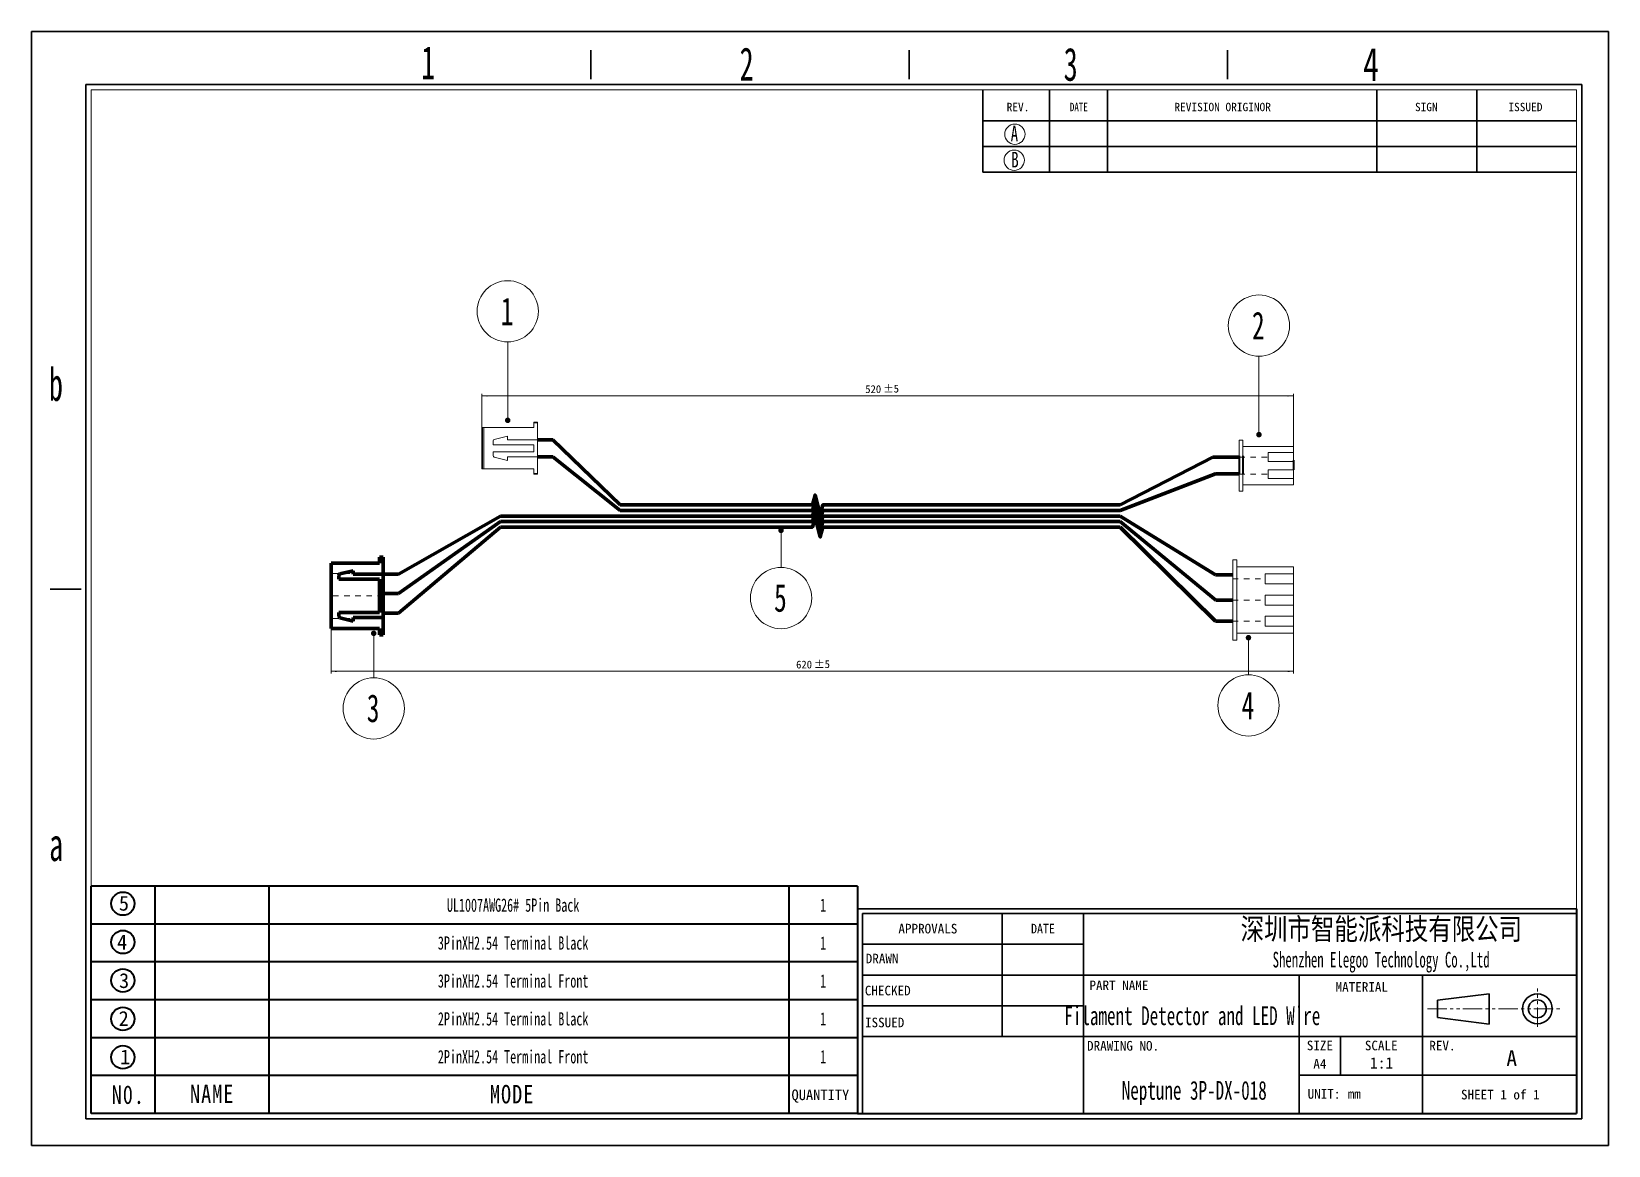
# Model space of a CAD drawing. Header units: millimetres. Extents: x 0 to 283, y 0 to 200.
import ezdxf
from ezdxf.enums import TextEntityAlignment as Align

# ---------------------------------------------------------------- set-up
doc = ezdxf.new("R2010")
doc.units = ezdxf.units.MM
for name, pattern in [('双点画线', [22, 12, -2, 2, -2, 2, -2]), ('点画线', [18, 12, -2, 2, -2]), ('虚线', [2, 1, -1])]:
    doc.linetypes.add(name, pattern=pattern)
doc.layers.get('0').update_dxf_attribs({"lineweight": 35})
for name, color, linetype, lineweight in [('SLD-0', 179, 'Continuous', 30), ('中心线层', 1, '点画线', 18), ('尺寸线层', 3, 'Continuous', 18), ('粗实线层', 7, 'Continuous', 35), ('细实线层', 7, 'Continuous', 18)]:
    doc.layers.add(name, color=color, linetype=linetype, lineweight=lineweight)
doc.styles.add('SLDTEXTSTYLE0', font='', dxfattribs={"width": 0.7})
doc.styles.add('SLDTEXTSTYLE10', font='', dxfattribs={"width": 0.7865})
doc.styles.add('SLDTEXTSTYLE11', font='', dxfattribs={"width": 0.862222})
doc.styles.add('SLDTEXTSTYLE12', font='', dxfattribs={"width": 1.089})
doc.styles.add('SLDTEXTSTYLE13', font='', dxfattribs={"width": 0.805625})
doc.styles.add('SLDTEXTSTYLE2', font='', dxfattribs={"width": 0.469})
doc.styles.add('SLDTEXTSTYLE3', font='', dxfattribs={"width": 0.56})
doc.styles.add('SLDTEXTSTYLE4', font='', dxfattribs={"width": 0.40535})
doc.styles.add('SLDTEXTSTYLE5', font='', dxfattribs={"width": 0.7})
doc.styles.add('SLDTEXTSTYLE6', font='', dxfattribs={"width": 0.62})
doc.styles.add('SLDTEXTSTYLE7', font='', dxfattribs={"width": 0.9075})
doc.styles.add('SLDTEXTSTYLE8', font='', dxfattribs={"width": 0.484})
doc.styles.add('SLDTEXTSTYLE9', font='', dxfattribs={"width": 0.870455})
doc.styles.add('工程1', font='')
doc.styles.add('标准', font='', dxfattribs={"width": 0.667})
doc.styles.get('SLDTEXTSTYLE0').set_extended_font_data('宋体')
doc.styles.get('SLDTEXTSTYLE10').set_extended_font_data('宋体')
doc.styles.get('SLDTEXTSTYLE11').set_extended_font_data('宋体')
doc.styles.get('SLDTEXTSTYLE12').set_extended_font_data('宋体')
doc.styles.get('SLDTEXTSTYLE13').set_extended_font_data('宋体')
doc.styles.get('SLDTEXTSTYLE2').set_extended_font_data('宋体')
doc.styles.get('SLDTEXTSTYLE3').set_extended_font_data('宋体')
doc.styles.get('SLDTEXTSTYLE4').set_extended_font_data('宋体')
doc.styles.get('SLDTEXTSTYLE5').set_extended_font_data('宋体')
doc.styles.get('SLDTEXTSTYLE6').set_extended_font_data('宋体')
doc.styles.get('SLDTEXTSTYLE7').set_extended_font_data('宋体')
doc.styles.get('SLDTEXTSTYLE8').set_extended_font_data('宋体')
doc.styles.get('SLDTEXTSTYLE9').set_extended_font_data('宋体')
doc.styles.get('工程1').set_extended_font_data('宋体')
doc.styles.get('标准').set_extended_font_data('宋体')
doc.dimstyles.new('标准', dxfattribs={"dimscale": 0.4, "dimtxt": 3.5, "dimasz": 2.5, "dimexe": 1, "dimexo": 0, "dimtad": 1, "dimdsep": 46, "dimtxsty": '工程1', "dimblk": '_CAXARROW', "dimcen": 0, "dimdle": 4, "dimazin": 2, "dimtfac": 0.707107, "dimtdec": 3, "dimtmove": 2, "dimatfit": 3, "dimfxl": 1, "dimfrac": 2, "dimtolj": 1, "dimarcsym": 1})

# ---------------------------------------------------------------- blocks, each defined once
blk = doc.blocks.new('*X3')
at = {"color": 0, "char_height": 1.4, "attachment_point": 1, "style": '工程1'}
for s, insert, width in [('520', (149.75, 136.58), 23.057), ('%%P5', (152.95, 136.66), 12.0134)]:
    blk.add_mtext(s, dxfattribs=dict(at, insert=insert, width=width))
blk = doc.blocks.new('*X2')
at = {"layer": '尺寸线层', "linetype": 'Continuous'}
for points in [[(80.86, 134.66), (81.86, 134.79), (81.86, 134.54)], [(226.65, 134.66), (225.65, 134.79), (225.65, 134.54)]]:
    blk.add_hatch(color=0, dxfattribs=at).paths.add_polyline_path(points, flags=0)
at = {"layer": '尺寸线层', "color": 0, "linetype": 'Continuous'}
for p, q in [((80.86, 128.97), (80.86, 135.06)), ((80.86, 134.66), (226.65, 134.66)), ((226.65, 125.59), (226.65, 135.06))]:
    blk.add_line(p, q, dxfattribs=at)
at = {"layer": '尺寸线层', "color": 0}
blk.add_blockref('*X3', (0, 0), dxfattribs=at)
blk = doc.blocks.new('_CAXARROW')
blk.add_hatch(color=0).paths.add_polyline_path([(0, 0), (-1, 0.125), (-1, -0.125)], flags=0)
blk = doc.blocks.new('*X5')
at = {"color": 0, "char_height": 1.4, "attachment_point": 1, "style": '工程1'}
for s, insert, width in [('620', (137.33, 87.1), 23.1508), ('%%P5', (140.55, 87.17), 12.0134)]:
    blk.add_mtext(s, dxfattribs=dict(at, insert=insert, width=width))
blk = doc.blocks.new('*X4')
at = {"layer": '尺寸线层', "linetype": 'Continuous'}
for points in [[(53.79, 85.18), (54.79, 85.3), (54.79, 85.05)], [(226.65, 85.18), (225.65, 85.3), (225.65, 85.05)]]:
    blk.add_hatch(color=0, dxfattribs=at).paths.add_polyline_path(points, flags=0)
at = {"layer": '尺寸线层', "color": 0, "linetype": 'Continuous'}
for p, q in [((53.79, 92.85), (53.79, 84.78)), ((226.65, 92.06), (226.65, 84.78)), ((53.79, 85.18), (226.65, 85.18))]:
    blk.add_line(p, q, dxfattribs=at)
at = {"layer": '尺寸线层', "color": 0}
blk.add_blockref('*X5', (0, 0), dxfattribs=at)
blk = doc.blocks.new('*X6')
at = {"layer": '细实线层', "lineweight": 18}
h = blk.add_hatch(color=0, dxfattribs=at)
edge = h.paths.add_edge_path(flags=0)
edge.add_arc((0, 0), 0.5, 0, 360)
at = {"layer": '细实线层', "color": 0}
blk.add_line((0, 0), (0, 14.09), dxfattribs=at)
for start, end in [(90, 270), (270, 90)]:
    blk.add_arc((0, 19.59), 5.5, start, end, dxfattribs=at)
at = {"layer": '细实线层', "color": 0, "lineweight": 18, "insert": (0, 19.59), "char_height": 5, "width": 2.8506, "attachment_point": 5, "line_spacing_factor": 1.15057, "style": '标准'}
blk.add_mtext('\\T1.1;1', dxfattribs=at)
blk = doc.blocks.new('*X7')
at = {"layer": '细实线层', "lineweight": 18}
h = blk.add_hatch(color=0, dxfattribs=at)
edge = h.paths.add_edge_path(flags=0)
edge.add_arc((0, 0), 0.5, 0, 360)
at = {"layer": '细实线层', "color": 0}
blk.add_line((0, 0), (0, 14.09), dxfattribs=at)
for start, end in [(90, 270), (270, 90)]:
    blk.add_arc((0, 19.59), 5.5, start, end, dxfattribs=at)
at = {"layer": '细实线层', "color": 0, "lineweight": 18, "insert": (0, 19.59), "char_height": 5, "width": 3.1301, "attachment_point": 5, "line_spacing_factor": 1.15057, "style": '标准'}
blk.add_mtext('\\T1.1;2', dxfattribs=at)
blk = doc.blocks.new('*X8')
at = {"layer": '细实线层', "lineweight": 18}
h = blk.add_hatch(color=0, dxfattribs=at)
edge = h.paths.add_edge_path(flags=0)
edge.add_arc((0, 0), 0.5, 0, 360)
at = {"layer": '细实线层', "color": 0}
blk.add_line((0, 0), (0, -7.99), dxfattribs=at)
for start, end in [(90, 270), (270, 90)]:
    blk.add_arc((0, -13.49), 5.5, start, end, dxfattribs=at)
at = {"layer": '细实线层', "color": 0, "lineweight": 18, "insert": (0, -13.49), "char_height": 5, "width": 3.1301, "attachment_point": 5, "line_spacing_factor": 1.15057, "style": '标准'}
blk.add_mtext('\\T1.1;3', dxfattribs=at)
blk = doc.blocks.new('*X9')
at = {"layer": '细实线层', "lineweight": 18}
h = blk.add_hatch(color=0, dxfattribs=at)
edge = h.paths.add_edge_path(flags=0)
edge.add_arc((0, 0), 0.5, 0, 360)
at = {"layer": '细实线层', "color": 0}
blk.add_line((0, 0), (0, -6.66), dxfattribs=at)
for start, end in [(90, 270), (270, 90)]:
    blk.add_arc((0, -12.16), 5.5, start, end, dxfattribs=at)
at = {"layer": '细实线层', "color": 0, "lineweight": 18, "insert": (0, -12.16), "char_height": 5, "width": 3.3257, "attachment_point": 5, "line_spacing_factor": 1.15057, "style": '标准'}
blk.add_mtext('\\T1.1;4', dxfattribs=at)
blk = doc.blocks.new('*X10')
at = {"layer": '细实线层', "lineweight": 18}
h = blk.add_hatch(color=0, dxfattribs=at)
edge = h.paths.add_edge_path(flags=0)
edge.add_arc((0, 0), 0.5, 0, 360)
at = {"layer": '细实线层', "color": 0}
blk.add_line((0, 0), (0, -6.66), dxfattribs=at)
for start, end in [(90, 270), (270, 90)]:
    blk.add_arc((0, -12.16), 5.5, start, end, dxfattribs=at)
at = {"layer": '细实线层', "color": 0, "lineweight": 18, "insert": (0, -12.16), "char_height": 5, "width": 3.1301, "attachment_point": 5, "line_spacing_factor": 1.15057, "style": '标准'}
blk.add_mtext('\\T1.1;5', dxfattribs=at)
blk = doc.blocks.new('ELEGOO标题栏_1')
for p in [(133.85, 38.11), (0, 0)]:
    blk.add_line(p, (133.85, 0))
at = {"layer": 'SLD-0', "color": 0, "linetype": 'Continuous'}
for p, q in [((133.85, 38.11), (0, 38.11)), ((0, 38.11), (0, 0)), ((133.85, 37.29), (0.96, 37.29)), ((0.96, 37.29), (0.96, 0)), ((26.95, 37.29), (26.95, 14.34)), ((42.07, 37.29), (42.07, 0)), ((42.07, 31.55), (0.96, 31.55)), ((133.85, 25.81), (0.96, 25.81)), ((82.22, 25.81), (82.22, 0)), ((105.17, 0), (105.17, 25.81)), ((107.93, 21.13), (117.56, 22.32)), ((107.93, 17.89), (107.93, 21.13)), ((117.56, 16.63), (117.56, 22.32)), ((42.07, 20.08), (0.96, 20.08)), ((107.93, 17.89), (117.56, 16.63)), ((133.85, 14.34), (0.96, 14.34)), ((89.87, 14.34), (89.87, 7.17)), ((82.22, 7.17), (133.85, 7.17))]:
    blk.add_line(p, q, dxfattribs=at)
for radius in [2.77, 1.67]:
    blk.add_circle((126.54, 19.51), radius, dxfattribs=at)
at = {"layer": '中心线层', "color": 1, "linetype": '双点画线', "lineweight": 18, "ltscale": 0.3}
for p, q in [((126.54, 16.16), (126.54, 23.3)), ((106.1, 19.51), (130.7, 19.51))]:
    blk.add_line(p, q, dxfattribs=at)
at = {"layer": 'SLD-0', "color": 0}
for s, insert, char_height, width, attachment_point, style in [('{\\W1;APPROVALS}', (13.1, 35.34), 1.7927, 38.1779, 2, 'SLDTEXTSTYLE10'), ('DATE', (34.52, 35.34), 1.793, 17.8919, 2, 'SLDTEXTSTYLE7'), ('{\\W0.8;深圳市智能派科技有限公司}', (97.5, 36.37), 4, 133.1206, 2, 'SLDTEXTSTYLE0'), ('{\\W1;DRAWN}', (4.58, 29.77), 1.7927, 12.6788, 2, 'SLDTEXTSTYLE4'), ('{\\fsimsun|b1|i0|c134|p2;\\W0.6;Shenzhen Elegoo Technology Co.,Ltd}', (97.46, 30.12), 2.9104, 129.0935, 2, 'SLDTEXTSTYLE2'), ('{\\W1;CHECKED}', (5.63, 23.81), 1.7927, 17.6061, 2, 'SLDTEXTSTYLE4'), ('{\\W1;PART NAME}', (48.66, 24.78), 1.7927, 40.2352, 2, 'SLDTEXTSTYLE11'), ('{\\W1;MATERIAL}', (93.86, 24.48), 1.7927, 43.0109, 2, 'SLDTEXTSTYLE12'), ('{\\W1;ISSUED}', (5.05, 17.87), 1.7927, 14.7218, 2, 'SLDTEXTSTYLE4'), ('{\\W1;DRAWING NO.}', (49.43, 13.53), 1.7927, 46.8642, 2, 'SLDTEXTSTYLE9'), ('{\\W1;SIZE}', (86.06, 13.59), 1.793, 9.8746, 2, 'SLDTEXTSTYLE4'), ('{\\W1;SCALE}', (97.48, 13.58), 1.7927, 22.8456, 2, 'SLDTEXTSTYLE7'), ('{\\W1;REV.}', (108.87, 13.56), 1.793, 16.3741, 2, 'SLDTEXTSTYLE7'), ('{\\W1;A}', (120.78, 11.78), 2.91, 3.9348, 1, 'SLDTEXTSTYLE3'), ('{\\W1;A4}', (86.06, 10.18), 1.793, 4.9073, 2, 'SLDTEXTSTYLE4'), ('{\\W1;1:1}', (97.55, 10.49), 2.117, 7.7808, 2, 'SLDTEXTSTYLE3'), ('{\\W1;UNIT:}', (86.83, 4.57), 1.7927, 18.0042, 2, 'SLDTEXTSTYLE7'), ('{\\W1;mm}', (92.46, 4.58), 1.793, 5.0475, 2, 'SLDTEXTSTYLE8'), ('{\\W1;SHEET 1 of 1}', (119.64, 4.44), 1.7927, 47.0046, 2, 'SLDTEXTSTYLE13')]:
    blk.add_mtext(s, dxfattribs=dict(at, insert=insert, char_height=char_height, width=width, attachment_point=attachment_point, style=style))
at = {"layer": '尺寸线层', "color": 0, "style": '标准', "width": 0.667}
for tag, height, p in [('绘制者', 2, (21.79, 28.7)), ('绘图日期', 2, (34.51, 28.68)), ('审核者', 2, (21.8, 23.22)), ('审核日期', 2, (34.51, 22.95)), ('材质', 3.5, (94.1, 18.33)), ('发布者', 2, (21.79, 17.24)), ('发布日期', 2, (34.51, 17.21)), ('零件名称', 3.5, (62.32, 18.23)), ('图纸编号', 3.5, (62.68, 4.34))]:
    blk.add_attdef(tag, text='', height=height, dxfattribs=at).set_placement(p, align=Align.MIDDLE_CENTER)
blk = doc.blocks.new('更新记录栏_1')
at = {"layer": 'SLD-0', "color": 0, "linetype": 'Continuous'}
for p, q in [((-110.52, 0), (-110.52, -15.3)), ((-98.13, 0), (-98.13, -15.3)), ((-87.3, 0), (-87.3, -15.3)), ((-110.52, -5.74), (0, -5.74)), ((-110.52, -10.52), (0, -10.52)), ((-110.52, -15.3), (0, -15.3))]:
    blk.add_line(p, q, dxfattribs=at)
at = {"layer": 'SLD-0', "color": 0}
for p, q in [((-37.16, 0), (-37.16, -15.3)), ((-18.58, 0), (-18.58, -15.3))]:
    blk.add_line(p, q, dxfattribs=at)
at = {"layer": 'SLD-0', "color": 2, "lineweight": 0}
for centre in [(-104.56, -8.25), (-104.68, -13.1)]:
    blk.add_circle(centre, 1.89, dxfattribs=at)
at = {"layer": '粗实线层', "color": 0, "lineweight": 18}
for p in [(-110.52, 0), (0, -15.3)]:
    blk.add_line(p, (0, 0), dxfattribs=at)
at = {"layer": 'SLD-0', "color": 0, "attachment_point": 1, "style": 'SLDTEXTSTYLE10'}
for s, insert, char_height, width in [('{\\W1;REV.}', (-106.09, -2.41), 1.554, 12.2988), ('DATE', (-94.32, -2.41), 1.554, 13.4388), ('{\\W1;REVISION ORIGINOR}', (-74.87, -2.41), 1.5536, 57.5127), ('{\\W1;SIGN}', (-30.09, -2.41), 1.554, 12.3134), ('{\\W1;ISSUED}', (-12.7, -2.41), 1.5536, 19.59)]:
    blk.add_mtext(s, dxfattribs=dict(at, insert=insert, char_height=char_height, width=width))
at = {"layer": 'SLD-0', "color": 2, "char_height": 2.9, "attachment_point": 1, "style": 'SLDTEXTSTYLE5'}
for s, insert, width in [('A', (-105.34, -6.68), 3.5956), ('B', (-105.23, -11.54), 3.5381)]:
    blk.add_mtext(s, dxfattribs=dict(at, insert=insert, width=width))
at = {"layer": '尺寸线层', "color": 0, "style": '标准', "width": 0.667}
for tag, p in [('日期A', (-92.71, -8.13)), ('A版本更新内容', (-62.23, -8.13)), ('标记A', (-27.87, -8.13)), ('发布者A', (-9.29, -8.13)), ('日期B', (-92.71, -12.91)), ('A版本更新内容', (-62.23, -12.91)), ('标记B', (-27.87, -12.91)), ('发布者B', (-9.29, -12.91))]:
    blk.add_attdef(tag, text='', height=1.5, dxfattribs=at).set_placement(p, align=Align.MIDDLE_CENTER)
blk = doc.blocks.new('图框_1')
at = {"layer": 'SLD-0', "color": 0}
for p, q in [((0, 207.38), (293.52, 207.38)), ((0, 0), (0, 207.38)), ((293.52, 207.38), (293.52, 0)), ((293.52, 0), (0, 0))]:
    blk.add_line(p, q, dxfattribs=at)
at = {"layer": 'SLD-0', "color": 0, "linetype": 'Continuous'}
for p, q in [((104.11, 198.49), (104.11, 203.88)), ((163.36, 198.49), (163.36, 203.88)), ((222.61, 198.49), (222.61, 203.88)), ((10.1, 4.94), (10.1, 197.5)), ((10.1, 197.5), (288.58, 197.5)), ((288.58, 197.5), (288.58, 4.94)), ((9.21, 103.56), (3.48, 103.56)), ((288.58, 4.94), (10.1, 4.94))]:
    blk.add_line(p, q, dxfattribs=at)
at = {"layer": 'SLD-0', "color": 0, "lineweight": 15}
for p, q in [((11.08, 5.93), (11.08, 196.52)), ((11.08, 196.52), (287.59, 196.52)), ((287.59, 196.52), (287.59, 5.93)), ((287.59, 5.93), (11.08, 5.93))]:
    blk.add_line(p, q, dxfattribs=at)
at = {"layer": 'SLD-0', "color": 0, "char_height": 6.17, "attachment_point": 1}
for s, insert, width, style in [('1', (72.52, 204.68), 3.1728, 'SLDTEXTSTYLE6'), ('2', (131.8, 204.43), 6.4014, 'SLDTEXTSTYLE6'), ('3', (192.12, 204.37), 6.3735, 'SLDTEXTSTYLE6'), ('4', (247.85, 204.37), 7.6545, 'SLDTEXTSTYLE5'), ('b', (3.24, 144.8), 6.4386, 'SLDTEXTSTYLE6'), ('a', (3.29, 59.13), 6.3735, 'SLDTEXTSTYLE6')]:
    blk.add_mtext(s, dxfattribs=dict(at, insert=insert, width=width, style=style))
blk = doc.blocks.new('图框1_1')
at = {"layer": '粗实线层', "color": 0}
blk.add_blockref('图框_1', (0, 0), dxfattribs=at)
blk = doc.blocks.new('明细栏_1')
at = {"layer": '粗实线层', "color": 0}
for p, q in [((144.46, 42.89), (0, 42.89)), ((0, 0), (0, 42.89)), ((12, 42.89), (12, 0)), ((33.51, 42.89), (33.51, 0)), ((131.49, 42.89), (131.49, 0)), ((144.46, 42.89), (144.46, 0)), ((144.46, 35.74), (0, 35.74)), ((144.46, 28.59), (0, 28.59)), ((144.46, 21.44), (0, 21.44)), ((0, 14.3), (0, 21.44)), ((144.46, 14.3), (0, 14.3)), ((144.46, 7.17), (0, 7.17)), ((144.46, 0), (0, 0))]:
    blk.add_line(p, q, dxfattribs=at)
for centre in [(6, 39.59), (6, 32.35), (6, 25.11), (6, 17.87), (6, 10.63)]:
    blk.add_circle(centre, 2.19, dxfattribs=at)
at = {"layer": '尺寸线层', "color": 0, "char_height": 2.8, "attachment_point": 1, "line_spacing_factor": 1.15057, "style": '标准'}
for s, insert, width in [('\\T1.1;{\\fsimsun|b1|i0|c134|p2;\\W1;5}', (5.24, 41.07), 1.5173), ('\\T1.1;{\\fsimsun|b1|i0|c134|p2;\\W1;4}', (4.9, 33.74), 1.7207), ('\\T1.1;{\\fsimsun|b1|i0|c134|p2;\\W1;3}', (5.27, 26.48), 1.5173), ('\\T1.1;{\\fsimsun|b1|i0|c134|p2;\\W1;2}', (5.2, 19.34), 1.5486), ('\\T1.1;{\\fsimsun|b1|i0|c134|p2;\\W1;1}', (5.48, 12.1), 1.3013)]:
    blk.add_mtext(s, dxfattribs=dict(at, insert=insert, width=width))
at = {"layer": '尺寸线层', "color": 3, "attachment_point": 1, "line_spacing_factor": 1.15057, "style": '标准'}
for s, insert, char_height, width in [('\\T1.1;{\\fsimsun|b1|i0|c134|p2;\\W0.8;\\C0;N0.}', (3.88, 5.33), 3.5, 5.1088), ('\\T1.1;{\\fsimsun|b1|i0|c134|p2;\\W0.8;\\C0;NAME}', (18.64, 5.48), 3.5, 8.4532), ('\\T1.1;{\\fsimsun|b1|i0|c134|p2;\\W0.8;\\C0;MODE}', (75.17, 5.42), 3.5, 8.4532), ('{\\fSimSun|b1|i0|c134|p2;\\W1;\\T1;\\C0;QUANTITY}', (132.02, 4.55), 2, 11.2737)]:
    blk.add_mtext(s, dxfattribs=dict(at, insert=insert, char_height=char_height, width=width))
at = {"layer": '尺寸线层', "color": 0, "style": '标准', "width": 0.667}
for tag, p in [('名称5', (22.75, 39.31)), ('规格5', (79.55, 39.31)), ('数量5 ', (137.97, 39.31)), ('名称4', (22.75, 32.17)), ('规格4 ', (79.55, 32.17)), ('数量4', (137.97, 32.17)), ('名称3', (22.75, 25.02)), ('规格3', (79.55, 25.02)), ('数量3', (137.97, 25.02)), ('名称2', (22.75, 17.87)), ('规格2', (79.55, 17.87)), ('数量2', (137.97, 17.87)), ('名称1', (22.75, 10.73)), ('规格1', (79.55, 10.73)), ('数量1', (137.97, 10.73))]:
    blk.add_attdef(tag, text='', height=2.5, dxfattribs=at).set_placement(p, align=Align.MIDDLE_CENTER)

msp = doc.modelspace()

# ---------------------------------------------------------------- linework, layer by layer
at = {"color": 0, "linetype": 'Continuous', "lineweight": 15}
for p, q in [((80.863, 128.966), (80.863, 121.536)), ((80.991, 128.966), (80.863, 128.966)), ((80.991, 121.536), (80.991, 128.966)), ((80.991, 128.966), (81.247, 128.966)), ((81.247, 128.966), (81.247, 121.536)), ((81.247, 128.966), (90.214, 128.966)), ((90.214, 129.926), (90.855, 129.926)), ((90.214, 129.798), (90.214, 129.926)), ((90.214, 129.798), (90.214, 128.966)), ((90.855, 129.798), (90.214, 129.798)), ((90.855, 129.926), (90.855, 129.798)), ((90.855, 126.788), (90.855, 129.798)), ((82.913, 126.588), (82.913, 125.891)), ((82.913, 125.891), (90.214, 125.891)), ((83.107, 126.837), (85.475, 127.429)), ((85.475, 127.429), (85.475, 126.788)), ((90.855, 126.788), (85.475, 126.788)), ((90.214, 125.891), (90.214, 124.61)), ((90.855, 123.714), (90.855, 126.788)), ((82.913, 124.61), (82.913, 123.914)), ((90.214, 124.61), (82.913, 124.61)), ((83.107, 123.665), (85.475, 123.073)), ((85.475, 123.073), (85.475, 123.714)), ((85.475, 123.714), (90.855, 123.714)), ((90.855, 120.704), (90.855, 123.714)), ((80.991, 121.536), (80.863, 121.536)), ((81.247, 121.536), (80.991, 121.536)), ((90.214, 121.536), (81.247, 121.536)), ((90.214, 121.536), (90.214, 120.704)), ((90.214, 120.704), (90.855, 120.704)), ((90.214, 120.575), (90.214, 120.704)), ((90.855, 120.575), (90.214, 120.575)), ((90.855, 120.704), (90.855, 120.575))]:
    msp.add_line(p, q, dxfattribs=at)
at = {"color": 0, "linetype": 'Continuous', "lineweight": 70}
for p, q in [((55.203, 101.723), (55.203, 102.42)), ((55.397, 102.669), (57.765, 103.261)), ((57.765, 103.261), (57.765, 102.62)), ((57.765, 102.62), (63.145, 102.62)), ((62.505, 101.723), (55.203, 101.723)), ((55.203, 95.736), (55.203, 95.039)), ((62.505, 95.736), (55.203, 95.736)), ((55.397, 94.79), (57.765, 94.198)), ((57.765, 94.198), (57.765, 94.839)), ((57.765, 94.839), (63.145, 94.839))]:
    msp.add_line(p, q, dxfattribs=at)
at = {"color": 0, "linetype": 'Continuous', "lineweight": 15}
for centre, start, end in [((83.169, 126.588), 104.03624, 180), ((83.169, 123.914), 180, 255.96376)]:
    msp.add_arc(centre, 0.256, start, end, dxfattribs=at)
at = {"color": 0, "linetype": 'Continuous', "lineweight": 70}
for centre, start, end in [((55.459, 102.42), 104.03624, 180), ((55.459, 95.039), 180, 255.96376)]:
    msp.add_arc(centre, 0.256, start, end, dxfattribs=at)
at = {"layer": '粗实线层', "color": 0, "lineweight": 70}
for p, q in [((90.855, 126.788), (93.607, 126.788)), ((90.855, 123.714), (93.607, 123.714)), ((195.553, 115.081), (212.178, 123.681)), ((216.92, 123.681), (212.178, 123.681)), ((195.553, 114.081), (212.633, 120.652)), ((212.633, 120.652), (216.92, 120.652)), ((65.897, 102.659), (84.243, 113.081)), ((84.243, 112.081), (65.897, 99.164)), ((65.897, 95.655), (84.243, 111.081)), ((195.553, 113.081), (212.633, 102.538)), ((195.553, 111.081), (212.633, 94.194)), ((63.145, 105.694), (62.505, 105.694)), ((62.505, 105.694), (62.505, 104.606)), ((63.145, 105.694), (63.145, 97.952)), ((53.794, 104.606), (62.505, 104.606)), ((53.794, 97.952), (53.794, 104.606)), ((62.505, 97.952), (62.505, 101.723)), ((53.794, 92.853), (53.794, 97.952)), ((62.505, 95.736), (62.505, 97.952)), ((63.145, 97.952), (63.145, 91.765)), ((62.505, 92.853), (53.794, 92.853)), ((62.505, 91.765), (62.505, 92.853)), ((63.145, 91.765), (62.505, 91.765))]:
    msp.add_line(p, q, dxfattribs=at)
at = {"layer": '粗实线层', "color": 0, "lineweight": 15}
for p, q in [((216.92, 126.722), (217.587, 126.722)), ((216.92, 123.681), (216.92, 126.722)), ((217.587, 126.722), (217.587, 125.588)), ((217.587, 125.588), (226.652, 125.588)), ((217.587, 125.588), (217.587, 123.681)), ((226.652, 125.588), (226.652, 122.881)), ((226.652, 124.481), (222.12, 124.481)), ((222.12, 124.481), (222.12, 122.881)), ((222.12, 122.881), (226.652, 122.881)), ((226.652, 122.881), (226.652, 124.481)), ((216.92, 117.567), (216.92, 120.607)), ((217.587, 120.607), (217.587, 117.567)), ((222.12, 121.407), (226.652, 121.407)), ((222.12, 119.807), (222.12, 121.407)), ((222.12, 121.407), (226.652, 121.407)), ((226.652, 119.807), (222.12, 119.807)), ((226.652, 121.407), (226.652, 119.807)), ((226.652, 121.407), (226.652, 118.7)), ((216.92, 117.567), (217.587, 117.567)), ((226.652, 118.7), (217.587, 118.7)), ((215.753, 105.198), (216.499, 105.198)), ((215.753, 90.79), (215.753, 105.198)), ((216.499, 105.198), (216.499, 103.929)), ((216.499, 103.929), (226.652, 103.929)), ((216.499, 103.929), (216.499, 90.79)), ((226.652, 102.69), (221.576, 102.69)), ((221.576, 102.69), (221.576, 100.898)), ((226.652, 103.929), (226.652, 92.059)), ((226.652, 100.898), (226.652, 102.69)), ((221.576, 100.898), (226.652, 100.898)), ((226.652, 98.883), (221.576, 98.883)), ((221.576, 98.883), (221.576, 97.091)), ((221.576, 97.091), (226.652, 97.091)), ((226.652, 97.091), (226.652, 98.883)), ((221.576, 95.09), (226.652, 95.09)), ((221.576, 93.299), (221.576, 95.09)), ((221.576, 95.09), (226.652, 95.09)), ((226.652, 95.09), (226.652, 93.299)), ((215.753, 90.79), (216.499, 90.79)), ((226.652, 92.059), (216.499, 92.059)), ((226.652, 93.299), (221.576, 93.299))]:
    msp.add_line(p, q, dxfattribs=at)
at = {"layer": '粗实线层', "color": 0}
for p, q in [((216.92, 123.922), (216.92, 120.607)), ((217.587, 123.922), (217.587, 120.607)), ((226.652, 123.122), (226.652, 121.407))]:
    msp.add_line(p, q, dxfattribs=at)
at = {"layer": '粗实线层', "color": 8, "linetype": '虚线', "lineweight": 18}
for p, q in [((216.92, 123.681), (222.12, 123.681)), ((216.92, 120.607), (222.12, 120.607)), ((63.145, 102.773), (53.794, 102.773)), ((215.753, 101.794), (221.576, 101.794)), ((63.145, 98.729), (53.794, 98.729)), ((215.753, 97.987), (221.576, 97.987)), ((63.145, 94.686), (53.794, 94.686)), ((215.753, 94.194), (221.576, 94.194))]:
    msp.add_line(p, q, dxfattribs=at)
at = {"layer": '粗实线层', "color": 0, "linetype": 'Continuous', "lineweight": 70}
for p, q in [((195.553, 112.081), (212.691, 97.987)), ((63.145, 102.659), (65.897, 102.659)), ((215.753, 102.538), (212.633, 102.538)), ((63.145, 99.164), (65.897, 99.164)), ((215.753, 97.987), (212.691, 97.987)), ((63.145, 95.655), (65.897, 95.655)), ((215.753, 94.194), (212.633, 94.194))]:
    msp.add_line(p, q, dxfattribs=at)
at = {"layer": '细实线层', "lineweight": 70}
for p, q in [((105.723, 115.081), (93.607, 126.788)), ((93.607, 123.714), (105.723, 114.081))]:
    msp.add_line(p, q, dxfattribs=at)
for points in [[(105.723, 115.081), (140.253, 115.081), (140.722, 116.831), (141.66, 113.331), (142.128, 115.081), (195.553, 115.081)], [(195.553, 113.081), (142.128, 113.081), (141.66, 111.331), (140.722, 114.831), (140.253, 113.081), (84.243, 113.081)], [(84.243, 112.081), (140.253, 112.081), (140.722, 113.831), (141.66, 110.331), (142.128, 112.081), (195.553, 112.081)], [(195.553, 114.081), (142.128, 114.081), (141.66, 112.331), (140.722, 115.831), (140.253, 114.081), (105.723, 114.081)], [(195.553, 111.081), (142.128, 111.081), (141.66, 109.331), (140.722, 112.831), (140.253, 111.081), (84.243, 111.081)]]:
    msp.add_lwpolyline(points, dxfattribs=at)

# ---------------------------------------------------------------- block references
at = {"xscale": 0.964990897734145, "yscale": 0.964990897734145, "zscale": 0.964990897734145}
msp.add_blockref('ELEGOO标题栏_1', (148.357, 5.718), dxfattribs=at).add_auto_attribs({'零件名称': 'Filament Detector and LED Wire', '图纸编号': 'Neptune 3P-DX-018'})
at = {"layer": '粗实线层', "color": 0, "xscale": 0.964990897734145, "yscale": 0.964990897734145, "zscale": 0.964990897734145}
for name, p in [('图框1_1', (0, 0)), ('更新记录栏_1', (277.522, 189.637))]:
    msp.add_blockref(name, p, dxfattribs=at)
at = {"layer": '粗实线层', "color": 0, "xscale": 0.9529514990850049, "yscale": 0.9529514990850049, "zscale": 0.9529514990850049}
msp.add_blockref('明细栏_1', (10.696, 5.718), dxfattribs=at).add_auto_attribs({'规格1': '2PinXH2.54 Terminal Front', '数量1': '1', '规格2': '2PinXH2.54 Terminal Black', '规格3': '3PinXH2.54 Terminal Front', '规格4 ': '3PinXH2.54 Terminal Black', '规格5': 'UL1007AWG26# 5Pin Back', '数量2': '1', '数量3': '1', '数量4': '1', '数量5 ': '1'})
at = {"layer": '细实线层'}
for name, p in [('*X6', (85.533, 130.269)), ('*X7', (220.459, 127.705)), ('*X10', (134.624, 110.503)), ('*X8', (61.466, 92.01)), ('*X9', (218.58, 91.221))]:
    msp.add_blockref(name, p, dxfattribs=at)

# ---------------------------------------------------------------- dimensions: what is measured, and where the dimension line sits
at = {"layer": '尺寸线层', "color": 0}
dim = msp.add_linear_dim(base=(226.652, 134.663), p1=(80.863, 128.966), p2=(226.652, 125.588), angle=0, text='\\A1;520{\\H1x;%%P5}', dimstyle='标准', override={"dimsah": 1, "dimtfac": 1, "dimtfill": 1, "dimtzin": 8}, dxfattribs=at)
dim.commit()
dim.dimension.update_dxf_attribs({"geometry": '*X2', "text_midpoint": (152.635, 134.663), "dimtype": 160})
dim = msp.add_linear_dim(base=(226.652, 85.177), p1=(53.794, 92.853), p2=(226.652, 92.059), angle=0, text='\\A1;620{\\H1x;%%P5}', dimstyle='标准', override={"dimsah": 1, "dimtfac": 1, "dimtfill": 1, "dimtzin": 8}, dxfattribs=at)
dim.commit()
dim.dimension.update_dxf_attribs({"geometry": '*X4', "text_midpoint": (140.223, 85.177)})

doc.saveas('drawing.dxf')
